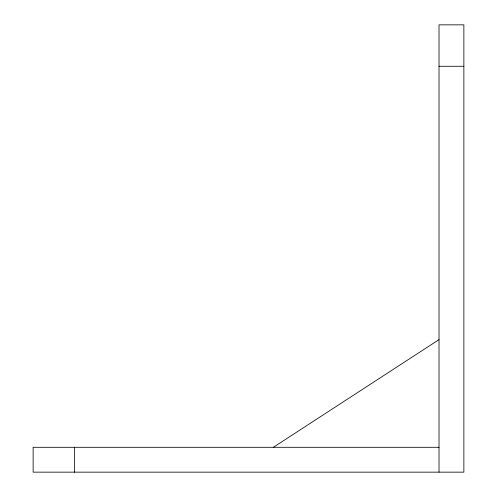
<?xml version="1.0" encoding="UTF-8"?>
<svg xmlns="http://www.w3.org/2000/svg" width="497" height="497" viewBox="0 0 497 497"><rect width="100%" height="100%" fill="white"/><g stroke="black" fill="none" stroke-linecap="round" stroke-linejoin="round"><path stroke-width="0.75" d="M273.35 447.3L439.019 339.619M439.019 66.269L463.869 66.269M439.019 447.3L33.131 447.3L33.131 472.15L463.869 472.15L463.869 24.85L439.019 24.85L439.019 472.15M74.55 447.3L74.55 472.15"/></g></svg>
